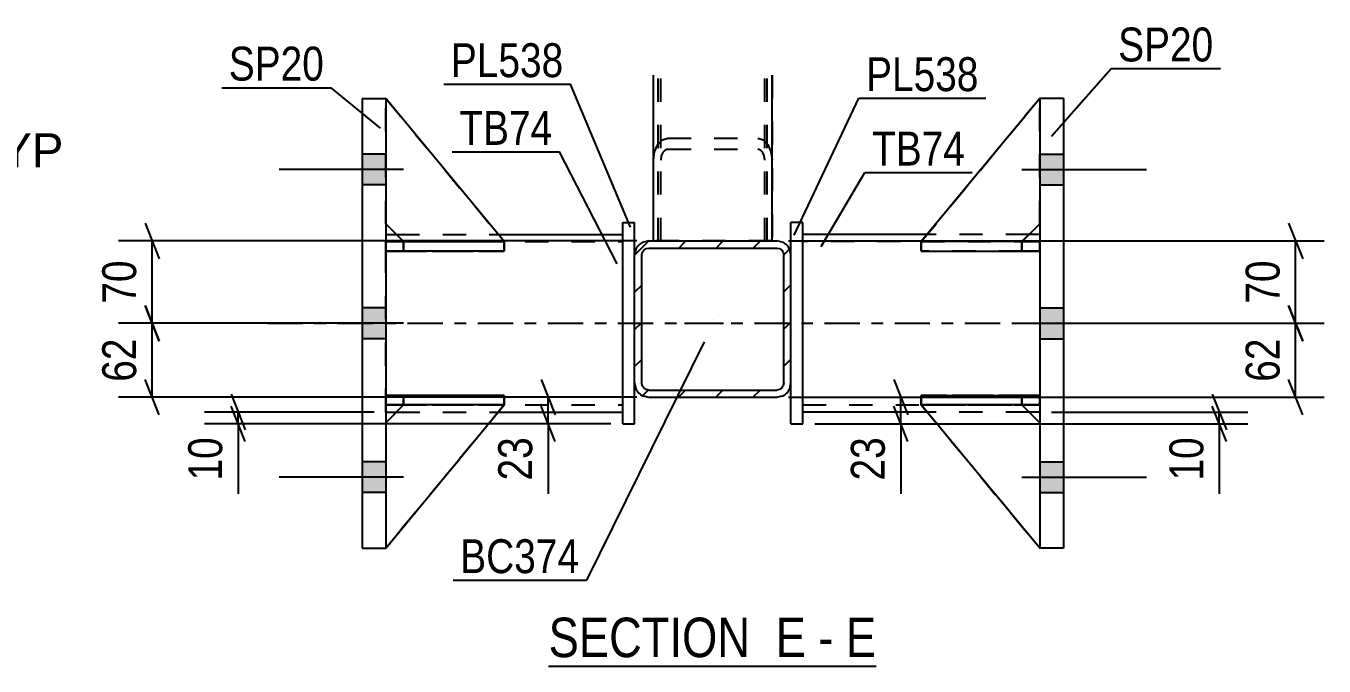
# Model space of a CAD drawing. Header units: millimetres. Extents: x 0 to 841, y 0 to 594.
# Drawn here: x 216.2 to 325.8, y 155.7 to 209.8 of the extents above; entities that cross this region are included whole.
import ezdxf

# ---------------------------------------------------------------- set-up
doc = ezdxf.new("R2010")
doc.units = ezdxf.units.MM
doc.linetypes.add('DXK_LINE_DOT2', pattern=[3.9198, 1.9599, -1.9599])
doc.linetypes.add('DXK_LINE_DOT3', pattern=[5.9187, 2.979, -0.9799, 0.9799, -0.9799])
doc.styles.add('Arial', font='ARIAL.TTF', dxfattribs={"height": 0.2})
doc.styles.add('Arial Narrow', font='ARIALN.TTF', dxfattribs={"height": 0.2})

# ---------------------------------------------------------------- blocks, each defined once
blk = doc.blocks.new('Unknown-814748613-16 - 6091')
at = {"color": 6, "linetype": 'Continuous'}
blk.add_line((260.35, 155.67), (288, 155.67), dxfattribs=at)
at = {"color": 0, "linetype": 'Continuous'}
for points in [[(278.46, 156.42), (278.46, 159.92), (260.35, 159.92), (260.35, 156.42)], [(282.06, 156.42), (282.06, 159.92), (279.51, 159.92), (279.51, 156.42)], [(284.39, 156.42), (284.39, 159.92), (283.11, 159.92), (283.11, 156.42)], [(288, 156.42), (288, 159.92), (285.44, 159.92), (285.44, 156.42)]]:
    blk.add_wipeout(points, dxfattribs=at)
at = {"color": 7, "linetype": 'Continuous', "style": 'Arial Narrow'}
for s, p in [('SECTION ', (260.35, 156.42)), ('E', (279.51, 156.42)), ('E', (285.44, 156.42)), ('-', (283.11, 156.42))]:
    blk.add_text(s, height=3.34, dxfattribs=at).set_placement(p)
blk = doc.blocks.new('Part-814748613-6192 - 6091')
at = {"color": 7, "linetype": 'DXK_LINE_DOT2'}
for p, q in [((269.21, 191.59), (269.21, 205.59)), ((269.61, 191.59), (269.61, 205.59)), ((278.81, 191.59), (278.81, 205.59)), ((279.21, 205.59), (279.21, 191.59)), ((279.21, 191.59), (269.21, 191.59))]:
    blk.add_line(p, q, dxfattribs=at)
blk = doc.blocks.new('Bolt-814748613-6168 - 6091')
at = {"linetype": 'Continuous'}
for points in [[(246.61, 196.33), (246.61, 198.93), (244.61, 198.93), (244.61, 196.33)], [(246.61, 196.33), (246.61, 198.93), (244.61, 198.93), (244.61, 196.33)], [(246.61, 196.33), (246.61, 198.93), (244.61, 198.93), (244.61, 196.33)], [(246.61, 183.33), (246.61, 185.93), (244.61, 185.93), (244.61, 183.33)], [(246.61, 183.33), (246.61, 185.93), (244.61, 185.93), (244.61, 183.33)], [(246.61, 170.33), (246.61, 172.93), (244.61, 172.93), (244.61, 170.33)], [(246.61, 170.33), (246.61, 172.93), (244.61, 172.93), (244.61, 170.33)], [(246.61, 170.33), (246.61, 172.93), (244.61, 172.93), (244.61, 170.33)]]:
    blk.add_hatch(color=1, dxfattribs=at).paths.add_polyline_path(points)
at = {"color": 1, "linetype": 'Continuous'}
for p, q in [((246.61, 198.93), (244.61, 198.93)), ((246.61, 198.93), (244.61, 198.93)), ((246.61, 198.93), (244.61, 198.93)), ((248.11, 197.63), (237.61, 197.63)), ((248.11, 197.63), (237.61, 197.63)), ((248.11, 197.63), (237.61, 197.63)), ((246.61, 196.33), (244.61, 196.33)), ((246.61, 196.33), (244.61, 196.33)), ((246.61, 196.33), (244.61, 196.33)), ((246.61, 185.93), (244.61, 185.93)), ((246.61, 185.93), (244.61, 185.93)), ((248.11, 184.63), (237.61, 184.63)), ((248.11, 184.63), (237.61, 184.63)), ((246.61, 183.33), (244.61, 183.33)), ((246.61, 183.33), (244.61, 183.33)), ((246.61, 172.93), (244.61, 172.93)), ((246.61, 172.93), (244.61, 172.93)), ((246.61, 172.93), (244.61, 172.93)), ((248.11, 171.63), (237.61, 171.63)), ((248.11, 171.63), (237.61, 171.63)), ((248.11, 171.63), (237.61, 171.63)), ((246.61, 170.33), (244.61, 170.33)), ((246.61, 170.33), (244.61, 170.33)), ((246.61, 170.33), (244.61, 170.33))]:
    blk.add_line(p, q, dxfattribs=at)
blk = doc.blocks.new('Part-814748613-6248 - 6091')
at = {"color": 2, "linetype": 'Continuous'}
for p, q in [((246.6, 177.74), (246.6, 178.54)), ((256.6, 178.54), (246.6, 178.54)), ((256.6, 177.74), (246.6, 177.74)), ((246.6, 177.74), (246.6, 177.74)), ((256.6, 177.74), (256.6, 178.54))]:
    blk.add_line(p, q, dxfattribs=at)
at = {"color": 7, "linetype": 'DXK_LINE_DOT2'}
for p, q in [((248.1, 178.54), (246.6, 178.54)), ((246.6, 177.74), (248.1, 177.74)), ((248.1, 177.74), (248.1, 178.54)), ((256.6, 178.54), (248.1, 178.54)), ((248.1, 177.74), (256.6, 177.74))]:
    blk.add_line(p, q, dxfattribs=at)
blk = doc.blocks.new('Part-814748613-6209 - 6091')
at = {"linetype": 'Continuous'}
h = blk.add_hatch(dxfattribs=at)
h.set_pattern_fill('', scale=0.7, style=0, pattern_type=0)
h.set_pattern_definition([(45, (268.8053, 191.5937), (-1.57154, 1.57154), [])])
h.paths.add_polyline_path([(279.61, 191.59), (268.81, 191.59), (268.35, 191.5), (267.96, 191.24), (267.7, 190.85), (267.61, 190.39), (267.61, 179.59), (267.7, 179.13), (267.96, 178.75), (268.35, 178.49), (268.81, 178.39), (279.61, 178.39), (280.06, 178.49), (280.45, 178.75), (280.71, 179.13), (280.81, 179.59), (280.81, 190.39), (280.71, 190.85), (280.45, 191.24), (280.06, 191.5)])
h.paths.add_polyline_path([(280.16, 190.62), (280.21, 190.39), (280.21, 179.59), (280.16, 179.36), (280.03, 179.17), (279.83, 179.04), (279.61, 178.99), (268.81, 178.99), (268.58, 179.04), (268.38, 179.17), (268.25, 179.36), (268.21, 179.59), (268.21, 190.39), (268.25, 190.62), (268.38, 190.82), (268.58, 190.95), (268.81, 190.99), (279.61, 190.99), (279.83, 190.95), (280.03, 190.82)])
at = {"color": 2, "linetype": 'Continuous'}
for p, q in [((267.7, 190.85), (267.61, 190.39)), ((268.25, 190.62), (268.38, 190.82)), ((268.81, 191.59), (268.35, 191.5)), ((268.38, 190.82), (268.58, 190.95)), ((268.58, 190.95), (268.81, 190.99)), ((268.81, 191.59), (268.81, 191.59)), ((268.81, 191.59), (279.61, 191.59)), ((268.81, 190.99), (268.81, 190.99)), ((268.81, 190.99), (279.61, 190.99)), ((279.61, 191.59), (279.61, 191.59)), ((280.06, 191.5), (279.61, 191.59)), ((279.61, 190.99), (279.61, 190.99)), ((279.61, 190.99), (279.83, 190.95)), ((279.83, 190.95), (280.03, 190.82)), ((280.03, 190.82), (280.16, 190.62)), ((280.81, 190.39), (280.71, 190.85)), ((267.61, 190.39), (267.61, 190.39)), ((267.61, 179.59), (267.61, 190.39)), ((268.21, 190.39), (268.25, 190.62)), ((268.21, 190.39), (268.21, 190.39)), ((268.21, 179.59), (268.21, 190.39)), ((280.16, 190.62), (280.21, 190.39)), ((280.21, 190.39), (280.21, 190.39)), ((280.21, 179.59), (280.21, 190.39)), ((280.81, 190.39), (280.81, 190.39)), ((280.81, 179.59), (280.81, 190.39)), ((267.61, 179.59), (267.61, 179.59)), ((267.61, 179.59), (267.7, 179.13)), ((268.21, 179.59), (268.21, 179.59)), ((268.25, 179.36), (268.21, 179.59)), ((268.38, 179.17), (268.25, 179.36)), ((268.58, 179.04), (268.38, 179.17)), ((268.81, 178.99), (268.58, 179.04)), ((268.81, 178.99), (268.81, 178.99)), ((268.81, 178.99), (279.61, 178.99)), ((279.83, 179.04), (279.61, 178.99)), ((279.61, 178.99), (279.61, 178.99)), ((280.03, 179.17), (279.83, 179.04)), ((280.16, 179.36), (280.03, 179.17)), ((280.21, 179.59), (280.16, 179.36)), ((280.21, 179.59), (280.21, 179.59)), ((280.71, 179.13), (280.81, 179.59)), ((280.81, 179.59), (280.81, 179.59)), ((268.35, 178.49), (268.81, 178.39)), ((268.81, 178.39), (268.81, 178.39)), ((268.81, 178.39), (279.61, 178.39)), ((279.61, 178.39), (280.06, 178.49)), ((279.61, 178.39), (279.61, 178.39))]:
    blk.add_line(p, q, dxfattribs=at)
at = {"color": 7, "linetype": 'DXK_LINE_DOT3'}
blk.add_line((274.21, 184.99), (274.21, 184.99), dxfattribs=at)
at = {"color": 2, "linetype": 'Continuous'}
for centre, start, end in [((268.81, 190.39), 112.5, 157.5), ((279.61, 190.39), 22.5, 67.5), ((268.81, 179.59), 202.5, 247.5), ((279.61, 179.59), 292.5, 337.5)]:
    blk.add_arc(centre, 1.2, start, end, dxfattribs=at)
blk = doc.blocks.new('Part-814748613-6193 - 6091')
at = {"color": 2, "linetype": 'Continuous'}
for p, q in [((269.21, 191.59), (269.21, 205.59)), ((279.21, 191.59), (279.21, 205.59))]:
    blk.add_line(p, q, dxfattribs=at)
at = {"color": 7, "linetype": 'DXK_LINE_DOT2'}
for p, q in [((269.81, 191.59), (269.81, 205.59)), ((278.61, 191.59), (278.61, 205.59)), ((269.3, 199.12), (269.56, 199.73)), ((269.56, 199.73), (269.95, 200.13)), ((269.95, 200.13), (270.41, 200.27)), ((270.41, 200.27), (278.01, 200.27)), ((278.01, 200.27), (278.46, 200.13)), ((278.46, 200.13), (278.85, 199.73)), ((278.85, 199.73), (279.11, 199.12)), ((269.21, 198.41), (269.3, 199.12)), ((269.85, 198.77), (269.81, 198.41)), ((269.98, 199.07), (269.85, 198.77)), ((270.18, 199.27), (269.98, 199.07)), ((270.41, 199.34), (270.18, 199.27)), ((270.41, 199.34), (278.01, 199.34)), ((278.23, 199.27), (278.01, 199.34)), ((278.43, 199.07), (278.23, 199.27)), ((278.56, 198.77), (278.43, 199.07)), ((278.61, 198.41), (278.56, 198.77)), ((279.11, 199.12), (279.21, 198.41)), ((269.21, 191.59), (279.21, 191.59))]:
    blk.add_line(p, q, dxfattribs=at)
blk = doc.blocks.new('Part-814748613-6233 - 6091')
at = {"color": 2, "linetype": 'Continuous'}
for p, q in [((246.61, 192.13), (247.5, 192.13)), ((256.1, 192.13), (266.61, 192.13)), ((246.61, 177.13), (247.51, 177.13)), ((256.12, 177.13), (266.61, 177.13))]:
    blk.add_line(p, q, dxfattribs=at)
at = {"color": 7, "linetype": 'DXK_LINE_DOT2'}
for p, q in [((246.61, 177.13), (246.61, 192.13)), ((247.5, 192.13), (256.1, 192.13)), ((266.61, 177.13), (266.61, 192.13)), ((246.61, 191.53), (266.61, 191.53)), ((246.61, 177.73), (266.61, 177.73)), ((247.51, 177.13), (256.12, 177.13))]:
    blk.add_line(p, q, dxfattribs=at)
at = {"color": 7, "linetype": 'DXK_LINE_DOT3'}
blk.add_line((236.61, 184.63), (276.61, 184.63), dxfattribs=at)
blk = doc.blocks.new('Bolt-814748613-6169 - 6091')
at = {"linetype": 'Continuous'}
for points in [[(303.81, 196.33), (303.81, 198.93), (301.81, 198.93), (301.81, 196.33)], [(303.81, 196.33), (303.81, 198.93), (301.81, 198.93), (301.81, 196.33)], [(303.81, 196.33), (303.81, 198.93), (301.81, 198.93), (301.81, 196.33)], [(303.81, 183.33), (303.81, 185.93), (301.81, 185.93), (301.81, 183.33)], [(303.81, 183.33), (303.81, 185.93), (301.81, 185.93), (301.81, 183.33)], [(303.81, 170.33), (303.81, 172.93), (301.81, 172.93), (301.81, 170.33)], [(303.81, 170.33), (303.81, 172.93), (301.81, 172.93), (301.81, 170.33)], [(303.81, 170.33), (303.81, 172.93), (301.81, 172.93), (301.81, 170.33)]]:
    blk.add_hatch(color=1, dxfattribs=at).paths.add_polyline_path(points)
at = {"color": 1, "linetype": 'Continuous'}
for p, q in [((301.81, 198.93), (303.81, 198.93)), ((301.81, 198.93), (303.81, 198.93)), ((301.81, 198.93), (303.81, 198.93)), ((300.31, 197.63), (310.81, 197.63)), ((300.31, 197.63), (310.81, 197.63)), ((300.31, 197.63), (310.81, 197.63)), ((301.81, 196.33), (303.81, 196.33)), ((301.81, 196.33), (303.81, 196.33)), ((301.81, 196.33), (303.81, 196.33)), ((301.81, 185.93), (303.81, 185.93)), ((301.81, 185.93), (303.81, 185.93)), ((300.31, 184.63), (310.81, 184.63)), ((300.31, 184.63), (310.81, 184.63)), ((301.81, 183.33), (303.81, 183.33)), ((301.81, 183.33), (303.81, 183.33)), ((301.81, 172.93), (303.81, 172.93)), ((301.81, 172.93), (303.81, 172.93)), ((301.81, 172.93), (303.81, 172.93)), ((300.31, 171.63), (310.81, 171.63)), ((300.31, 171.63), (310.81, 171.63)), ((300.31, 171.63), (310.81, 171.63)), ((301.81, 170.33), (303.81, 170.33)), ((301.81, 170.33), (303.81, 170.33)), ((301.81, 170.33), (303.81, 170.33))]:
    blk.add_line(p, q, dxfattribs=at)
blk = doc.blocks.new('Part-814748613-6218 - 6091')
at = {"color": 2, "linetype": 'Continuous'}
for p, q in [((292.31, 192.13), (281.81, 192.13)), ((301.81, 192.13), (300.91, 192.13)), ((292.3, 177.13), (281.81, 177.13)), ((301.81, 177.13), (300.9, 177.13))]:
    blk.add_line(p, q, dxfattribs=at)
at = {"color": 7, "linetype": 'DXK_LINE_DOT2'}
for p, q in [((281.81, 177.13), (281.81, 192.13)), ((300.91, 192.13), (292.31, 192.13)), ((301.81, 192.13), (301.81, 177.13)), ((301.81, 191.53), (281.81, 191.53)), ((281.81, 177.73), (301.81, 177.73)), ((300.9, 177.13), (292.3, 177.13))]:
    blk.add_line(p, q, dxfattribs=at)
at = {"color": 7, "linetype": 'DXK_LINE_DOT3'}
blk.add_line((271.81, 184.63), (311.81, 184.63), dxfattribs=at)
blk = doc.blocks.new('Part-814748613-6223 - 6091')
at = {"color": 2, "linetype": 'Continuous'}
for p, q in [((281.81, 193.14), (280.81, 193.14)), ((280.81, 190.39), (280.81, 193.14)), ((281.81, 176.14), (281.81, 193.14)), ((280.81, 176.14), (280.81, 179.59)), ((280.81, 176.14), (281.81, 176.14))]:
    blk.add_line(p, q, dxfattribs=at)
at = {"color": 7, "linetype": 'DXK_LINE_DOT2'}
blk.add_line((280.81, 179.59), (280.81, 190.39), dxfattribs=at)
blk = doc.blocks.new('Part-814748613-6228 - 6091')
at = {"color": 2, "linetype": 'Continuous'}
for p, q in [((266.61, 176.14), (266.61, 193.14)), ((266.61, 193.14), (267.61, 193.14)), ((267.61, 190.39), (267.61, 193.14)), ((267.61, 176.14), (267.61, 179.59)), ((266.61, 176.14), (267.61, 176.14))]:
    blk.add_line(p, q, dxfattribs=at)
at = {"color": 7, "linetype": 'DXK_LINE_DOT2'}
blk.add_line((267.61, 179.59), (267.61, 190.39), dxfattribs=at)
blk = doc.blocks.new('Part-814748613-6234 - 6091')
at = {"color": 2, "linetype": 'Continuous'}
for p, q in [((291.81, 177.73), (291.81, 177.73)), ((300.31, 177.73), (291.81, 177.73)), ((301.81, 165.64), (291.81, 177.73)), ((300.31, 177.73), (300.31, 177.73)), ((300.31, 177.73), (301.81, 176.23))]:
    blk.add_line(p, q, dxfattribs=at)
at = {"color": 7, "linetype": 'DXK_LINE_DOT2'}
for p, q in [((291.81, 177.73), (300.31, 177.73)), ((301.81, 165.64), (291.81, 177.73)), ((300.31, 177.73), (301.81, 176.23)), ((301.81, 176.23), (301.81, 165.64))]:
    blk.add_line(p, q, dxfattribs=at)
blk = doc.blocks.new('Part-814748613-6235 - 6091')
at = {"color": 7, "linetype": 'DXK_LINE_DOT2'}
for p, q in [((291.81, 177.73), (300.31, 177.73)), ((301.81, 165.64), (291.81, 177.73)), ((291.81, 177.73), (291.81, 177.73)), ((300.31, 177.73), (291.81, 177.73)), ((291.81, 177.73), (301.81, 165.64)), ((300.31, 177.73), (301.81, 176.23)), ((300.31, 177.73), (300.31, 177.73)), ((301.81, 176.23), (300.31, 177.73)), ((301.81, 176.23), (301.81, 165.64))]:
    blk.add_line(p, q, dxfattribs=at)
blk = doc.blocks.new('Part-814748613-6236 - 6091')
at = {"color": 2, "linetype": 'Continuous'}
for p, q in [((301.81, 203.64), (291.81, 191.53)), ((301.81, 203.63), (301.81, 203.64)), ((301.81, 203.64), (301.81, 203.64)), ((300.32, 191.54), (301.81, 193.03)), ((293.05, 191.53), (291.81, 191.53)), ((291.81, 191.53), (291.81, 191.53))]:
    blk.add_line(p, q, dxfattribs=at)
at = {"color": 7, "linetype": 'DXK_LINE_DOT2'}
for p, q in [((301.81, 203.64), (291.81, 191.53)), ((301.81, 193.03), (301.81, 203.63)), ((300.31, 191.53), (301.81, 193.03)), ((300.31, 191.53), (291.81, 191.53)), ((300.31, 191.53), (293.05, 191.53)), ((300.31, 191.53), (300.32, 191.54)), ((300.31, 191.53), (300.31, 191.53))]:
    blk.add_line(p, q, dxfattribs=at)
blk = doc.blocks.new('Part-814748613-6237 - 6091')
at = {"color": 7, "linetype": 'DXK_LINE_DOT2'}
for p, q in [((301.81, 203.64), (291.81, 191.53)), ((291.81, 191.53), (301.81, 203.64)), ((301.81, 193.03), (301.81, 203.64)), ((300.31, 191.53), (301.81, 193.03)), ((300.31, 191.53), (301.81, 193.03)), ((291.81, 191.53), (300.31, 191.53)), ((291.81, 191.53), (291.81, 191.53)), ((300.31, 191.53), (291.81, 191.53)), ((300.31, 191.53), (300.31, 191.53))]:
    blk.add_line(p, q, dxfattribs=at)
blk = doc.blocks.new('Part-814748613-6238 - 6091')
at = {"color": 7, "linetype": 'DXK_LINE_DOT2'}
for p, q in [((291.81, 177.74), (291.81, 178.54)), ((291.81, 178.54), (300.31, 178.54)), ((301.81, 178.54), (291.81, 178.54)), ((300.31, 177.74), (291.81, 177.74)), ((291.81, 177.74), (301.81, 177.74)), ((300.31, 177.74), (300.31, 178.54)), ((300.31, 178.54), (301.81, 178.54)), ((301.81, 177.74), (300.31, 177.74)), ((301.81, 177.74), (301.81, 178.54)), ((301.81, 177.74), (301.81, 178.54)), ((301.81, 178.54), (301.81, 178.54)), ((301.81, 177.74), (301.81, 177.74))]:
    blk.add_line(p, q, dxfattribs=at)
blk = doc.blocks.new('Part-814748613-6239 - 6091')
at = {"color": 7, "linetype": 'DXK_LINE_DOT2'}
for p, q in [((291.81, 190.74), (291.81, 191.54)), ((291.81, 191.54), (300.31, 191.54)), ((301.81, 191.54), (291.81, 191.54)), ((300.31, 190.74), (291.81, 190.74)), ((291.81, 190.74), (301.81, 190.74)), ((300.31, 190.74), (300.31, 191.54)), ((300.31, 191.54), (301.81, 191.54)), ((301.81, 190.74), (300.31, 190.74)), ((301.81, 190.74), (301.81, 191.54)), ((301.81, 190.74), (301.81, 191.54)), ((301.81, 191.54), (301.81, 191.54)), ((301.81, 190.74), (301.81, 190.74))]:
    blk.add_line(p, q, dxfattribs=at)
blk = doc.blocks.new('Part-814748613-6240 - 6091')
at = {"color": 2, "linetype": 'Continuous'}
for p, q in [((291.81, 178.54), (301.81, 178.54)), ((291.81, 178.54), (291.81, 177.74)), ((301.81, 177.74), (291.81, 177.74)), ((301.81, 178.54), (301.81, 178.54)), ((301.81, 177.74), (301.81, 178.54))]:
    blk.add_line(p, q, dxfattribs=at)
at = {"color": 7, "linetype": 'DXK_LINE_DOT2'}
for p, q in [((300.31, 178.54), (291.81, 178.54)), ((291.81, 177.74), (300.31, 177.74)), ((301.81, 178.54), (300.31, 178.54)), ((300.31, 178.54), (300.31, 177.74)), ((300.31, 177.74), (301.81, 177.74)), ((301.81, 178.54), (301.81, 178.54))]:
    blk.add_line(p, q, dxfattribs=at)
blk = doc.blocks.new('Part-814748613-6241 - 6091')
at = {"color": 2, "linetype": 'Continuous'}
for p, q in [((291.81, 191.54), (291.81, 191.54)), ((291.81, 191.54), (291.81, 190.74)), ((291.81, 190.74), (301.81, 190.74)), ((301.81, 191.54), (293.05, 191.54)), ((301.81, 191.54), (301.81, 191.54)), ((301.81, 191.54), (301.81, 190.74))]:
    blk.add_line(p, q, dxfattribs=at)
at = {"color": 7, "linetype": 'DXK_LINE_DOT2'}
for p, q in [((293.05, 191.54), (291.81, 191.54)), ((300.31, 191.54), (291.81, 191.54)), ((291.81, 190.74), (300.31, 190.74)), ((300.31, 191.54), (301.81, 191.54)), ((300.31, 191.54), (300.31, 190.74)), ((300.31, 190.74), (301.81, 190.74)), ((301.81, 191.54), (301.81, 191.54))]:
    blk.add_line(p, q, dxfattribs=at)
blk = doc.blocks.new('Part-814748613-6242 - 6091')
at = {"color": 2, "linetype": 'Continuous'}
for p, q in [((248.1, 177.73), (246.6, 176.23)), ((246.6, 165.64), (256.6, 177.73)), ((256.6, 177.73), (248.1, 177.73)), ((248.1, 177.73), (248.1, 177.73)), ((256.6, 177.73), (256.6, 177.73))]:
    blk.add_line(p, q, dxfattribs=at)
at = {"color": 7, "linetype": 'DXK_LINE_DOT2'}
for p, q in [((246.6, 176.23), (248.1, 177.73)), ((246.6, 165.64), (256.6, 177.73)), ((248.1, 177.73), (256.6, 177.73)), ((246.6, 176.23), (246.6, 165.64))]:
    blk.add_line(p, q, dxfattribs=at)
blk = doc.blocks.new('Part-814748613-6243 - 6091')
at = {"color": 7, "linetype": 'DXK_LINE_DOT2'}
for p, q in [((248.1, 177.73), (246.6, 176.23)), ((246.6, 165.64), (256.6, 177.73)), ((246.6, 176.23), (248.1, 177.73)), ((256.6, 177.73), (246.6, 165.64)), ((256.6, 177.73), (248.1, 177.73)), ((248.1, 177.73), (248.1, 177.73)), ((248.1, 177.73), (256.6, 177.73)), ((256.6, 177.73), (256.6, 177.73)), ((246.6, 176.23), (246.6, 165.64))]:
    blk.add_line(p, q, dxfattribs=at)
blk = doc.blocks.new('Part-814748613-6244 - 6091')
at = {"color": 2, "linetype": 'Continuous'}
for p, q in [((246.6, 203.64), (246.6, 203.64)), ((246.6, 203.64), (246.6, 203.63)), ((256.6, 191.53), (246.6, 203.64)), ((248.09, 191.54), (246.6, 193.03)), ((255.36, 191.53), (256.6, 191.53)), ((256.6, 191.53), (256.6, 191.53))]:
    blk.add_line(p, q, dxfattribs=at)
at = {"color": 7, "linetype": 'DXK_LINE_DOT2'}
for p, q in [((246.6, 203.64), (256.6, 191.53)), ((246.6, 193.03), (246.6, 203.63)), ((248.1, 191.53), (246.6, 193.03)), ((248.1, 191.53), (248.09, 191.54)), ((256.6, 191.53), (248.1, 191.53)), ((248.1, 191.53), (248.1, 191.53)), ((248.1, 191.53), (255.36, 191.53))]:
    blk.add_line(p, q, dxfattribs=at)
blk = doc.blocks.new('Part-814748613-6245 - 6091')
at = {"color": 7, "linetype": 'DXK_LINE_DOT2'}
for p, q in [((246.6, 193.03), (246.6, 203.64)), ((246.6, 203.64), (256.6, 191.53)), ((246.6, 203.64), (256.6, 191.53)), ((248.1, 191.53), (246.6, 193.03)), ((248.1, 191.53), (246.6, 193.03)), ((256.6, 191.53), (248.1, 191.53)), ((248.1, 191.53), (248.1, 191.53)), ((248.1, 191.53), (256.6, 191.53)), ((256.6, 191.53), (256.6, 191.53))]:
    blk.add_line(p, q, dxfattribs=at)
blk = doc.blocks.new('Part-814748613-6246 - 6091')
at = {"color": 7, "linetype": 'DXK_LINE_DOT2'}
for p, q in [((246.6, 178.54), (248.1, 178.54)), ((256.6, 178.54), (246.6, 178.54)), ((246.6, 178.54), (246.6, 178.54)), ((246.6, 178.54), (246.6, 177.74)), ((246.6, 178.54), (246.6, 177.74)), ((248.1, 177.74), (246.6, 177.74)), ((246.6, 177.74), (256.6, 177.74)), ((246.6, 177.74), (246.6, 177.74)), ((248.1, 178.54), (256.6, 178.54)), ((248.1, 178.54), (248.1, 177.74)), ((256.6, 177.74), (248.1, 177.74)), ((256.6, 178.54), (256.6, 177.74))]:
    blk.add_line(p, q, dxfattribs=at)
blk = doc.blocks.new('Part-814748613-6247 - 6091')
at = {"color": 7, "linetype": 'DXK_LINE_DOT2'}
for p, q in [((246.6, 191.54), (248.1, 191.54)), ((256.6, 191.54), (246.6, 191.54)), ((246.6, 191.54), (246.6, 191.54)), ((246.6, 191.54), (246.6, 190.74)), ((246.6, 191.54), (246.6, 190.74)), ((248.1, 190.74), (246.6, 190.74)), ((246.6, 190.74), (256.6, 190.74)), ((246.6, 190.74), (246.6, 190.74)), ((248.1, 191.54), (256.6, 191.54)), ((248.1, 191.54), (248.1, 190.74)), ((256.6, 190.74), (248.1, 190.74)), ((256.6, 191.54), (256.6, 190.74))]:
    blk.add_line(p, q, dxfattribs=at)
blk = doc.blocks.new('Part-814748613-6249 - 6091')
at = {"color": 2, "linetype": 'Continuous'}
for p, q in [((246.6, 190.74), (246.6, 191.54)), ((246.6, 191.54), (255.36, 191.54)), ((256.6, 190.74), (246.6, 190.74)), ((246.6, 190.74), (246.6, 190.74)), ((256.6, 190.74), (256.6, 191.54)), ((256.6, 191.54), (256.6, 191.54))]:
    blk.add_line(p, q, dxfattribs=at)
at = {"color": 7, "linetype": 'DXK_LINE_DOT2'}
for p, q in [((248.1, 191.54), (246.6, 191.54)), ((246.6, 190.74), (248.1, 190.74)), ((248.1, 190.74), (248.1, 191.54)), ((248.1, 191.54), (256.6, 191.54)), ((248.1, 190.74), (256.6, 190.74))]:
    blk.add_line(p, q, dxfattribs=at)
blk = doc.blocks.new('Part-814748613-6254 - 6091')
at = {"color": 2, "linetype": 'Continuous'}
for p, q in [((303.81, 203.63), (301.81, 203.63)), ((301.81, 203.63), (301.81, 165.63)), ((303.81, 203.63), (303.81, 165.63)), ((303.81, 165.63), (301.81, 165.63))]:
    blk.add_line(p, q, dxfattribs=at)
blk = doc.blocks.new('Part-814748613-6259 - 6091')
at = {"color": 2, "linetype": 'Continuous'}
for p, q in [((244.61, 203.63), (246.61, 203.63)), ((244.61, 203.63), (244.61, 165.63)), ((246.61, 203.63), (246.61, 165.63)), ((244.61, 165.63), (246.61, 165.63))]:
    blk.add_line(p, q, dxfattribs=at)
blk = doc.blocks.new('StraightDimension-814748613-6296 - 6091')
at = {"color": 7, "linetype": 'Continuous'}
for p, q in [((322.81, 186.13), (324.01, 183.13)), ((309.31, 184.63), (325.81, 184.63)), ((323.41, 178.39), (323.41, 184.63)), ((324.01, 176.89), (322.81, 179.89)), ((280.61, 178.39), (325.81, 178.39))]:
    blk.add_line(p, q, dxfattribs=at)
at = {"color": 0}
blk.add_wipeout([(322.66, 183.94), (318.46, 183.94), (318.46, 179.09), (322.66, 179.09)], dxfattribs=at)
at = {"color": 3, "style": 'Arial Narrow'}
blk.add_text('62', height=2.863, rotation=90.0002, dxfattribs=at).set_placement((322.06, 179.69))
blk = doc.blocks.new('StraightDimension-814748613-6385 - 6091')
at = {"color": 7, "linetype": 'Continuous'}
for p, q in [((289.48, 179.89), (290.68, 176.89)), ((280.61, 178.39), (292.48, 178.39)), ((290.68, 174.64), (289.48, 177.64)), ((290.08, 176.14), (290.08, 178.39)), ((282.81, 176.14), (292.48, 176.14)), ((290.08, 176.14), (290.08, 170.23)), ((290.08, 176.14), (290.08, 170.23))]:
    blk.add_line(p, q, dxfattribs=at)
at = {"color": 0}
blk.add_wipeout([(289.33, 175.61), (285.13, 175.61), (285.13, 170.75), (289.33, 170.75)], dxfattribs=at)
at = {"color": 3, "style": 'Arial Narrow'}
blk.add_text('23', height=2.863, rotation=90.0002, dxfattribs=at).set_placement((288.73, 171.35))
blk = doc.blocks.new('StraightDimension-814748613-6333 - 6091')
at = {"color": 7, "linetype": 'Continuous'}
for p, q in [((226.28, 186.13), (227.48, 183.13)), ((239.11, 184.63), (224.03, 184.63)), ((226.88, 178.39), (226.88, 184.63)), ((227.48, 176.89), (226.28, 179.89)), ((267.81, 178.39), (224.03, 178.39))]:
    blk.add_line(p, q, dxfattribs=at)
at = {"color": 0}
blk.add_wipeout([(226.13, 183.94), (221.93, 183.94), (221.93, 179.09), (226.13, 179.09)], dxfattribs=at)
at = {"color": 3, "style": 'Arial Narrow'}
blk.add_text('62', height=2.863, rotation=90.0002, dxfattribs=at).set_placement((225.53, 179.69))
blk = doc.blocks.new('StraightDimension-814748613-6278 - 6091')
at = {"color": 7, "linetype": 'Continuous'}
for p, q in [((322.81, 193.09), (324.01, 190.09)), ((280.61, 191.59), (325.81, 191.59)), ((323.41, 184.63), (323.41, 191.59)), ((324.01, 183.13), (322.81, 186.13)), ((309.31, 184.63), (325.81, 184.63))]:
    blk.add_line(p, q, dxfattribs=at)
at = {"color": 0}
blk.add_wipeout([(322.66, 190.54), (318.46, 190.54), (318.46, 185.69), (322.66, 185.69)], dxfattribs=at)
at = {"color": 3, "style": 'Arial Narrow'}
blk.add_text('70', height=2.863, rotation=90.0002, dxfattribs=at).set_placement((322.06, 186.29))
blk = doc.blocks.new('StraightDimension-814748613-6352 - 6091')
at = {"color": 7, "linetype": 'Continuous'}
for p, q in [((316.37, 178.63), (317.57, 175.63)), ((317.57, 174.64), (316.37, 177.64)), ((302.81, 177.13), (319.37, 177.13)), ((316.97, 176.14), (316.97, 177.13)), ((282.81, 176.14), (319.37, 176.14)), ((316.97, 176.14), (316.97, 170.23)), ((316.97, 176.14), (316.97, 170.23))]:
    blk.add_line(p, q, dxfattribs=at)
at = {"color": 0}
blk.add_wipeout([(316.22, 175.61), (312.02, 175.61), (312.02, 170.75), (316.22, 170.75)], dxfattribs=at)
at = {"color": 3, "style": 'Arial Narrow'}
blk.add_text('10', height=2.863, rotation=90.0002, dxfattribs=at).set_placement((315.62, 171.35))
blk = doc.blocks.new('StraightDimension-814748613-6363 - 6091')
at = {"color": 7, "linetype": 'Continuous'}
for p, q in [((233.54, 178.63), (234.74, 175.63)), ((234.74, 174.64), (233.54, 177.64)), ((245.61, 177.13), (231.29, 177.13)), ((234.14, 176.14), (234.14, 177.13)), ((265.61, 176.14), (231.29, 176.14)), ((234.14, 176.14), (234.14, 170.23)), ((234.14, 176.14), (234.14, 170.23))]:
    blk.add_line(p, q, dxfattribs=at)
at = {"color": 0}
blk.add_wipeout([(233.39, 175.61), (229.19, 175.61), (229.19, 170.75), (233.39, 170.75)], dxfattribs=at)
at = {"color": 3, "style": 'Arial Narrow'}
blk.add_text('10', height=2.863, rotation=90.0002, dxfattribs=at).set_placement((232.79, 171.35))
blk = doc.blocks.new('StraightDimension-814748613-6374 - 6091')
at = {"color": 7, "linetype": 'Continuous'}
for p, q in [((259.71, 179.89), (260.91, 176.89)), ((267.81, 178.39), (257.46, 178.39)), ((260.91, 174.64), (259.71, 177.64)), ((260.31, 176.14), (260.31, 178.39)), ((265.61, 176.14), (257.46, 176.14)), ((260.31, 176.14), (260.31, 170.23)), ((260.31, 176.14), (260.31, 170.23))]:
    blk.add_line(p, q, dxfattribs=at)
at = {"color": 0}
blk.add_wipeout([(259.56, 175.61), (255.36, 175.61), (255.36, 170.75), (259.56, 170.75)], dxfattribs=at)
at = {"color": 3, "style": 'Arial Narrow'}
blk.add_text('23', height=2.863, rotation=90.0002, dxfattribs=at).set_placement((258.96, 171.35))
blk = doc.blocks.new('StraightDimension-814748613-6314 - 6091')
at = {"color": 7, "linetype": 'Continuous'}
for p, q in [((226.28, 193.09), (227.48, 190.09)), ((267.81, 191.59), (224.03, 191.59)), ((226.88, 184.63), (226.88, 191.59)), ((227.48, 183.13), (226.28, 186.13)), ((239.11, 184.63), (224.03, 184.63))]:
    blk.add_line(p, q, dxfattribs=at)
at = {"color": 0}
blk.add_wipeout([(226.13, 190.54), (221.93, 190.54), (221.93, 185.69), (226.13, 185.69)], dxfattribs=at)
at = {"color": 3, "style": 'Arial Narrow'}
blk.add_text('70', height=2.863, rotation=90.0002, dxfattribs=at).set_placement((225.53, 186.29))
blk = doc.blocks.new('WeldMark-814748613-6882 - 6647')
at = {"linetype": 'Continuous'}
blk.add_hatch(color=30, dxfattribs=at).paths.add_polyline_path([(188.42, 187.29), (185.75, 185.73), (187.37, 188.36)])
at = {"color": 30, "linetype": 'Continuous'}
for p, q in [((185.75, 185.73), (199.01, 198.72)), ((199.01, 198.72), (208.01, 198.72))]:
    blk.add_line(p, q, dxfattribs=at)
at = {"color": 3, "linetype": 'Continuous'}
for q in [(206.72, 194.43), (203.29, 194.43)]:
    blk.add_line((203.29, 198.72), q, dxfattribs=at)
for start, end in [(90, 270), (270, 90)]:
    blk.add_arc((199.01, 198.72), 1.5, start, end, dxfattribs=at)
at = {"color": 0, "linetype": 'Continuous'}
blk.add_wipeout([(219.38, 197.82), (219.38, 200.82), (211.61, 200.82), (211.61, 197.82)], dxfattribs=at)
blk.add_wipeout([(219.38, 197.82), (219.38, 200.82), (211.61, 200.82), (211.61, 197.82)], dxfattribs=at)
at = {"color": 3, "linetype": 'Continuous'}
for q in [(212.29, 203.01), (212.29, 194.43)]:
    blk.add_line((208.01, 198.72), q, dxfattribs=at)
at = {"color": 3, "linetype": 'Continuous', "style": 'Arial'}
blk.add_text('TYP', height=2.865, dxfattribs=at).set_placement((211.61, 197.82))
blk = doc.blocks.new('Mark-814748613-6205 - 6091')
at = {"color": 30, "linetype": 'Continuous'}
for p in [(273.48, 183.07), (252.29, 162.92)]:
    blk.add_line(p, (263.54, 162.92), dxfattribs=at)
at = {"color": 0}
blk.add_wipeout([(262.94, 163.52), (262.94, 166.52), (252.89, 166.52), (252.89, 163.52)], dxfattribs=at)
blk.add_wipeout([(262.94, 163.52), (262.94, 166.52), (252.89, 166.52), (252.89, 163.52)], dxfattribs=at)
at = {"color": 3, "style": 'Arial Narrow'}
blk.add_text('BC374', height=2.863, dxfattribs=at).set_placement((252.89, 163.52))
blk = doc.blocks.new('Mark-814748613-6214 - 6091')
at = {"color": 30, "linetype": 'Continuous'}
for p, q in [((283.37, 191.12), (287.05, 197.36)), ((287.05, 197.36), (296.11, 197.36))]:
    blk.add_line(p, q, dxfattribs=at)
at = {"color": 0}
blk.add_wipeout([(295.51, 197.96), (295.51, 200.96), (287.65, 200.96), (287.65, 197.96)], dxfattribs=at)
blk.add_wipeout([(295.51, 197.96), (295.51, 200.96), (287.65, 200.96), (287.65, 197.96)], dxfattribs=at)
at = {"color": 3, "style": 'Arial Narrow'}
blk.add_text('TB74', height=2.863, dxfattribs=at).set_placement((287.65, 197.96))
blk = doc.blocks.new('Mark-814748613-6219 - 6091')
at = {"color": 30, "linetype": 'Continuous'}
for p, q in [((281.07, 192.08), (286.55, 203.65)), ((286.55, 203.65), (297.26, 203.65))]:
    blk.add_line(p, q, dxfattribs=at)
at = {"color": 0}
blk.add_wipeout([(296.66, 204.25), (296.66, 207.25), (287.15, 207.25), (287.15, 204.25)], dxfattribs=at)
blk.add_wipeout([(296.66, 204.25), (296.66, 207.25), (287.15, 207.25), (287.15, 204.25)], dxfattribs=at)
at = {"color": 3, "style": 'Arial Narrow'}
blk.add_text('PL538', height=2.863, dxfattribs=at).set_placement((287.15, 204.25))
blk = doc.blocks.new('Mark-814748613-6224 - 6091')
at = {"color": 30, "linetype": 'Continuous'}
for p in [(251.5, 204.83), (267.27, 192.75)]:
    blk.add_line(p, (262.21, 204.83), dxfattribs=at)
at = {"color": 0}
blk.add_wipeout([(261.61, 205.43), (261.61, 208.43), (252.1, 208.43), (252.1, 205.43)], dxfattribs=at)
blk.add_wipeout([(261.61, 205.43), (261.61, 208.43), (252.1, 208.43), (252.1, 205.43)], dxfattribs=at)
at = {"color": 3, "style": 'Arial Narrow'}
blk.add_text('PL538', height=2.863, dxfattribs=at).set_placement((252.1, 205.43))
blk = doc.blocks.new('Mark-814748613-6229 - 6091')
at = {"color": 30, "linetype": 'Continuous'}
for p in [(252.21, 199.11), (266.13, 189.67)]:
    blk.add_line(p, (261.27, 199.11), dxfattribs=at)
at = {"color": 0}
blk.add_wipeout([(260.67, 199.71), (260.67, 202.71), (252.81, 202.71), (252.81, 199.71)], dxfattribs=at)
blk.add_wipeout([(260.67, 199.71), (260.67, 202.71), (252.81, 202.71), (252.81, 199.71)], dxfattribs=at)
at = {"color": 3, "style": 'Arial Narrow'}
blk.add_text('TB74', height=2.863, dxfattribs=at).set_placement((252.81, 199.71))
blk = doc.blocks.new('Mark-814748613-6250 - 6091')
at = {"color": 30, "linetype": 'Continuous'}
for p, q in [((302.81, 200.43), (307.83, 206.16)), ((307.83, 206.16), (317.07, 206.16))]:
    blk.add_line(p, q, dxfattribs=at)
at = {"color": 0}
blk.add_wipeout([(316.47, 206.76), (316.47, 209.76), (308.43, 209.76), (308.43, 206.76)], dxfattribs=at)
blk.add_wipeout([(316.47, 206.76), (316.47, 209.76), (308.43, 209.76), (308.43, 206.76)], dxfattribs=at)
at = {"color": 3, "style": 'Arial Narrow'}
blk.add_text('SP20', height=2.863, dxfattribs=at).set_placement((308.43, 206.76))
blk = doc.blocks.new('Mark-814748613-6255 - 6091')
at = {"color": 30, "linetype": 'Continuous'}
for p in [(232.75, 204.54), (246.15, 201.11)]:
    blk.add_line(p, (241.99, 204.54), dxfattribs=at)
at = {"color": 0}
blk.add_wipeout([(241.39, 205.14), (241.39, 208.14), (233.35, 208.14), (233.35, 205.14)], dxfattribs=at)
blk.add_wipeout([(241.39, 205.14), (241.39, 208.14), (233.35, 208.14), (233.35, 205.14)], dxfattribs=at)
at = {"color": 3, "style": 'Arial Narrow'}
blk.add_text('SP20', height=2.863, dxfattribs=at).set_placement((233.35, 205.14))

msp = doc.modelspace()

# ---------------------------------------------------------------- block references
for name in ['Part-814748613-6192 - 6091', 'Part-814748613-6193 - 6091', 'WeldMark-814748613-6882 - 6647', 'Part-814748613-6259 - 6091', 'Part-814748613-6244 - 6091', 'Part-814748613-6245 - 6091', 'Part-814748613-6236 - 6091', 'Part-814748613-6237 - 6091', 'Part-814748613-6254 - 6091', 'Bolt-814748613-6168 - 6091', 'Bolt-814748613-6169 - 6091', 'Part-814748613-6228 - 6091', 'Part-814748613-6223 - 6091', 'Part-814748613-6233 - 6091', 'Part-814748613-6218 - 6091', 'Part-814748613-6247 - 6091', 'Part-814748613-6249 - 6091', 'Part-814748613-6209 - 6091', 'Part-814748613-6239 - 6091', 'Part-814748613-6241 - 6091', 'Part-814748613-6248 - 6091', 'Part-814748613-6246 - 6091', 'Part-814748613-6242 - 6091', 'Part-814748613-6243 - 6091', 'Part-814748613-6238 - 6091', 'Part-814748613-6240 - 6091', 'Part-814748613-6234 - 6091', 'Part-814748613-6235 - 6091', 'Unknown-814748613-16 - 6091']:
    msp.add_blockref(name, (0, 0))

# ---------------------------------------------------------------- next in the draw order: block references
for name in ['Mark-814748613-6250 - 6091', 'Mark-814748613-6255 - 6091', 'StraightDimension-814748613-6333 - 6091', 'StraightDimension-814748613-6296 - 6091']:
    msp.add_blockref(name, (0, 0))

# ---------------------------------------------------------------- next in the draw order: block references
for name in ['StraightDimension-814748613-6314 - 6091', 'StraightDimension-814748613-6278 - 6091', 'StraightDimension-814748613-6385 - 6091', 'StraightDimension-814748613-6363 - 6091']:
    msp.add_blockref(name, (0, 0))

# ---------------------------------------------------------------- next in the draw order: block references
for name in ['Mark-814748613-6224 - 6091', 'Mark-814748613-6214 - 6091', 'StraightDimension-814748613-6374 - 6091', 'StraightDimension-814748613-6352 - 6091']:
    msp.add_blockref(name, (0, 0))

# ---------------------------------------------------------------- next in the draw order: block references
for name in ['Mark-814748613-6219 - 6091', 'Mark-814748613-6229 - 6091', 'Mark-814748613-6205 - 6091']:
    msp.add_blockref(name, (0, 0))

doc.saveas('drawing.dxf')
